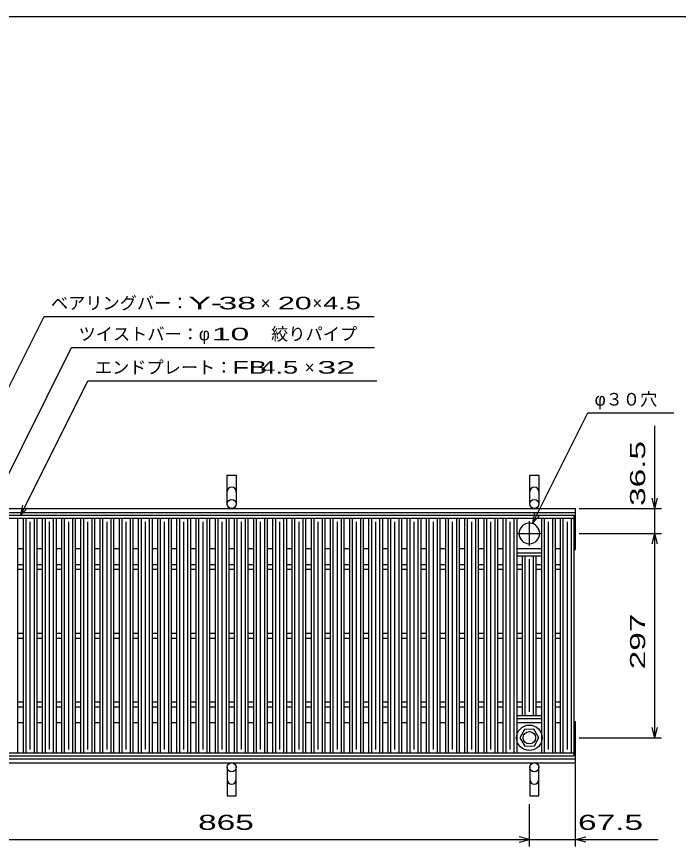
# Model space of a CAD drawing. Units: millimetres, scale not verified. Extents: x -1820 to 1731, y -1282 to 1054.
# Drawn here: x -1163 to -201, y -153 to 1054 of the extents above; entities that cross this region are included whole.
import ezdxf
from ezdxf.enums import TextEntityAlignment as Align

# ---------------------------------------------------------------- set-up
doc = ezdxf.new("R2010")
doc.units = ezdxf.units.MM
doc.header["$LTSCALE"] = 10
doc.linetypes.add('CHAIN', pattern=[18.5, 12, -1.5, 3.5, -1.5])
for name, color, linetype, lineweight in [('0_2', 150, 'Continuous', 25), ('16', 3, 'Continuous', 25), ('19', 6, 'Continuous', 25), ('22', 2, 'Continuous', 25)]:
    doc.layers.add(name, color=color, linetype=linetype, lineweight=lineweight)
doc.styles.add('ベクトル', font='')
doc.styles.get('ベクトル').set_extended_font_data('ベクトル')

msp = doc.modelspace()

# ---------------------------------------------------------------- linework, layer by layer
at = {"layer": '0_2'}
msp.add_line((-1729, 1053.5), (1731, 1053.5), dxfattribs=at)
at = {"layer": '16'}
for p, q in [((-1348, 328.5), (-352, 328.5)), ((-352, 324), (-352, 328.5)), ((-1348, 324), (-352, 324)), ((-1180.6, 324), (-1160.6, 324)), ((-1160.6, -17), (-1160.6, 324)), ((-1152.7, -17), (-1152.7, 324)), ((-1152.7, 324), (-1132.7, 324)), ((-1148.7, -17), (-1148.7, 324)), ((-1142.7, -12), (-1142.7, 319)), ((-1136.7, -17), (-1136.7, 324)), ((-1132.7, -17), (-1132.7, 324)), ((-1124.8, -17), (-1124.8, 324)), ((-1124.8, 324), (-1104.8, 324)), ((-1120.8, -17), (-1120.8, 324)), ((-1114.8, -12), (-1114.8, 319)), ((-1108.8, -17), (-1108.8, 324)), ((-1104.8, -17), (-1104.8, 324)), ((-1096.9, -17), (-1096.9, 324)), ((-1096.9, 324), (-1076.9, 324)), ((-1092.9, -17), (-1092.9, 324)), ((-1086.9, -12), (-1086.9, 319)), ((-1080.9, -17), (-1080.9, 324)), ((-1076.9, -17), (-1076.9, 324)), ((-1069, -17), (-1069, 324)), ((-1069, 324), (-1049, 324)), ((-1065, -17), (-1065, 324)), ((-1059, -12), (-1059, 319)), ((-1053, -17), (-1053, 324)), ((-1049, -17), (-1049, 324)), ((-1041.1, -17), (-1041.1, 324)), ((-1041.1, 324), (-1021.1, 324)), ((-1037.1, -17), (-1037.1, 324)), ((-1031.1, -12), (-1031.1, 319)), ((-1025.1, -17), (-1025.1, 324)), ((-1021.1, -17), (-1021.1, 324)), ((-1013.2, -17), (-1013.2, 324)), ((-1013.2, 324), (-993.2, 324)), ((-1009.2, -17), (-1009.2, 324)), ((-1003.2, -12), (-1003.2, 319)), ((-997.2, -17), (-997.2, 324)), ((-993.2, -17), (-993.2, 324)), ((-985.3, -17), (-985.3, 324)), ((-985.3, 324), (-965.3, 324)), ((-981.3, -17), (-981.3, 324)), ((-975.3, -12), (-975.3, 319)), ((-969.3, -17), (-969.3, 324)), ((-965.3, -17), (-965.3, 324)), ((-957.4, -17), (-957.4, 324)), ((-957.4, 324), (-937.4, 324)), ((-953.4, -17), (-953.4, 324)), ((-947.4, -12), (-947.4, 319)), ((-941.4, -17), (-941.4, 324)), ((-937.4, -17), (-937.4, 324)), ((-929.5, -17), (-929.5, 324)), ((-929.5, 324), (-909.5, 324)), ((-925.5, -17), (-925.5, 324)), ((-919.5, -12), (-919.5, 319)), ((-913.5, -17), (-913.5, 324)), ((-909.5, -17), (-909.5, 324)), ((-901.6, -17), (-901.6, 324)), ((-901.6, 324), (-881.6, 324)), ((-897.6, -17), (-897.6, 324)), ((-891.6, -12), (-891.6, 319)), ((-885.6, -17), (-885.6, 324)), ((-881.6, -17), (-881.6, 324)), ((-873.7, -17), (-873.7, 324)), ((-873.7, 324), (-853.7, 324)), ((-869.7, -17), (-869.7, 324)), ((-863.7, -12), (-863.7, 319)), ((-857.7, -17), (-857.7, 324)), ((-853.7, -17), (-853.7, 324)), ((-845.8, -17), (-845.8, 324)), ((-845.8, 324), (-825.8, 324)), ((-841.8, -17), (-841.8, 324)), ((-835.8, -12), (-835.8, 319)), ((-829.8, -17), (-829.8, 324)), ((-825.8, -17), (-825.8, 324)), ((-817.9, -17), (-817.9, 324)), ((-817.9, 324), (-797.9, 324)), ((-813.9, -17), (-813.9, 324)), ((-807.9, -12), (-807.9, 319)), ((-801.9, -17), (-801.9, 324)), ((-797.9, -17), (-797.9, 324)), ((-790, -17), (-790, 324)), ((-790, 324), (-770, 324)), ((-786, -17), (-786, 324)), ((-780, -12), (-780, 319)), ((-774, -17), (-774, 324)), ((-770, -17), (-770, 324)), ((-762.1, -17), (-762.1, 324)), ((-762.1, 324), (-742.1, 324)), ((-758.1, -17), (-758.1, 324)), ((-752.1, -12), (-752.1, 319)), ((-746.1, -17), (-746.1, 324)), ((-742.1, -17), (-742.1, 324)), ((-734.2, -17), (-734.2, 324)), ((-734.2, 324), (-714.2, 324)), ((-730.2, -17), (-730.2, 324)), ((-724.2, -12), (-724.2, 319)), ((-718.2, -17), (-718.2, 324)), ((-714.2, -17), (-714.2, 324)), ((-706.3, -17), (-706.3, 324)), ((-706.3, 324), (-686.3, 324)), ((-702.3, -17), (-702.3, 324)), ((-696.3, -12), (-696.3, 319)), ((-690.3, -17), (-690.3, 324)), ((-686.3, -17), (-686.3, 324)), ((-678.4, -17), (-678.4, 324)), ((-678.4, 324), (-658.4, 324)), ((-674.4, -17), (-674.4, 324)), ((-668.4, -12), (-668.4, 319)), ((-662.4, -17), (-662.4, 324)), ((-658.4, -17), (-658.4, 324)), ((-650.5, -17), (-650.5, 324)), ((-650.5, 324), (-630.5, 324)), ((-646.5, -17), (-646.5, 324)), ((-640.5, -12), (-640.5, 319)), ((-634.5, -17), (-634.5, 324)), ((-630.5, -17), (-630.5, 324)), ((-622.6, -17), (-622.6, 324)), ((-622.6, 324), (-602.6, 324)), ((-618.6, -17), (-618.6, 324)), ((-612.6, -12), (-612.6, 319)), ((-606.6, -17), (-606.6, 324)), ((-602.6, -17), (-602.6, 324)), ((-594.7, -17), (-594.7, 324)), ((-594.7, 324), (-574.7, 324)), ((-590.7, -17), (-590.7, 324)), ((-584.7, -12), (-584.7, 319)), ((-578.7, -17), (-578.7, 324)), ((-574.7, -17), (-574.7, 324)), ((-566.8, -17), (-566.8, 324)), ((-566.8, 324), (-546.8, 324)), ((-562.8, -17), (-562.8, 324)), ((-556.8, -12), (-556.8, 319)), ((-550.8, -17), (-550.8, 324)), ((-546.8, -17), (-546.8, 324)), ((-538.9, -17), (-538.9, 324)), ((-538.9, 324), (-518.9, 324)), ((-534.9, -17), (-534.9, 324)), ((-528.9, -12), (-528.9, 319)), ((-522.9, -17), (-522.9, 324)), ((-518.9, -17), (-518.9, 324)), ((-511, -17), (-511, 324)), ((-511, 324), (-491, 324)), ((-507, -17), (-507, 324)), ((-501, -12), (-501, 319)), ((-495, -17), (-495, 324)), ((-491, -17), (-491, 324)), ((-483.1, -17), (-483.1, 324)), ((-483.1, 324), (-463.1, 324)), ((-479.1, -17), (-479.1, 324)), ((-473.1, -12), (-473.1, 319)), ((-467.1, -17), (-467.1, 324)), ((-463.1, -17), (-463.1, 324)), ((-455.2, -17), (-455.2, 324)), ((-455.2, 324), (-435.2, 324)), ((-451.2, -17), (-451.2, 324)), ((-445.2, -12), (-445.2, 319)), ((-439.2, -17), (-439.2, 324)), ((-435.2, -17), (-435.2, 324)), ((-399.4, -17), (-399.4, 324)), ((-399.4, 324), (-379.4, 324)), ((-395.4, -17), (-395.4, 324)), ((-389.4, -12), (-389.4, 319)), ((-383.4, -17), (-383.4, 324)), ((-379.4, -17), (-379.4, 324)), ((-372, -17), (-372, 324)), ((-372, 324), (-352, 324)), ((-368, -17), (-368, 324)), ((-362, -12), (-362, 319)), ((-356, -17), (-356, 324)), ((-352, -17), (-352, 324)), ((-1160.6, 280), (-1152.7, 280)), ((-1132.7, 280), (-1124.8, 280)), ((-1104.8, 280), (-1096.9, 280)), ((-1076.9, 280), (-1069, 280)), ((-1049, 280), (-1041.1, 280)), ((-1021.1, 280), (-1013.2, 280)), ((-993.2, 280), (-985.3, 280)), ((-965.3, 280), (-957.4, 280)), ((-937.4, 280), (-929.5, 280)), ((-909.5, 280), (-901.6, 280)), ((-881.6, 280), (-873.7, 280)), ((-853.7, 280), (-845.8, 280)), ((-825.8, 280), (-817.9, 280)), ((-797.9, 280), (-790, 280)), ((-770, 280), (-762.1, 280)), ((-742.1, 280), (-734.2, 280)), ((-714.2, 280), (-706.3, 280)), ((-686.3, 280), (-678.4, 280)), ((-658.4, 280), (-650.5, 280)), ((-630.5, 280), (-622.6, 280)), ((-602.6, 280), (-594.7, 280)), ((-574.7, 280), (-566.8, 280)), ((-546.8, 280), (-538.9, 280)), ((-518.9, 280), (-511, 280)), ((-491, 280), (-483.1, 280)), ((-463.1, 280), (-455.2, 280)), ((-435.2, 280), (-399.4, 280)), ((-379.4, 280), (-371.5, 280)), ((-435.2, 274), (-399.4, 274)), ((-435.2, 269.5), (-435.2, 274)), ((-435.2, 269.5), (-399.4, 269.5)), ((-427.3, 37.5), (-427.3, 269.5)), ((-427.3, 269.5), (-407.3, 269.5)), ((-423.3, 37.5), (-423.3, 269.5)), ((-411.3, 37.5), (-411.3, 269.5)), ((-407.3, 37.5), (-407.3, 269.5)), ((-399.4, 269.5), (-399.4, 274)), ((-1160.6, 257), (-1152.7, 257)), ((-1132.7, 257), (-1124.8, 257)), ((-1104.8, 257), (-1096.9, 257)), ((-1076.9, 257), (-1069, 257)), ((-1049, 257), (-1041.1, 257)), ((-1021.1, 257), (-1013.2, 257)), ((-993.2, 257), (-985.3, 257)), ((-965.3, 257), (-957.4, 257)), ((-937.4, 257), (-929.5, 257)), ((-909.5, 257), (-901.6, 257)), ((-881.6, 257), (-873.7, 257)), ((-853.7, 257), (-845.8, 257)), ((-825.8, 257), (-817.9, 257)), ((-797.9, 257), (-790, 257)), ((-770, 257), (-762.1, 257)), ((-742.1, 257), (-734.2, 257)), ((-714.2, 257), (-706.3, 257)), ((-686.3, 257), (-678.4, 257)), ((-658.4, 257), (-650.5, 257)), ((-630.5, 257), (-622.6, 257)), ((-602.6, 257), (-594.7, 257)), ((-574.7, 257), (-566.8, 257)), ((-546.8, 257), (-538.9, 257)), ((-518.9, 257), (-511, 257)), ((-491, 257), (-483.1, 257)), ((-463.1, 257), (-455.2, 257)), ((-435.2, 257), (-427.3, 257)), ((-417.3, 42.5), (-417.3, 264.5)), ((-407.3, 257), (-399.4, 257)), ((-379.4, 257), (-371.5, 257)), ((-1160.6, 250), (-1152.7, 250)), ((-1132.7, 250), (-1124.8, 250)), ((-1104.8, 250), (-1096.9, 250)), ((-1076.9, 250), (-1069, 250)), ((-1049, 250), (-1041.1, 250)), ((-1021.1, 250), (-1013.2, 250)), ((-993.2, 250), (-985.3, 250)), ((-965.3, 250), (-957.4, 250)), ((-937.4, 250), (-929.5, 250)), ((-909.5, 250), (-901.6, 250)), ((-881.6, 250), (-873.7, 250)), ((-853.7, 250), (-845.8, 250)), ((-825.8, 250), (-817.9, 250)), ((-797.9, 250), (-790, 250)), ((-770, 250), (-762.1, 250)), ((-742.1, 250), (-734.2, 250)), ((-714.2, 250), (-706.3, 250)), ((-686.3, 250), (-678.4, 250)), ((-658.4, 250), (-650.5, 250)), ((-630.5, 250), (-622.6, 250)), ((-602.6, 250), (-594.7, 250)), ((-574.7, 250), (-566.8, 250)), ((-546.8, 250), (-538.9, 250)), ((-518.9, 250), (-511, 250)), ((-491, 250), (-483.1, 250)), ((-463.1, 250), (-455.2, 250)), ((-435.2, 250), (-427.3, 250)), ((-407.3, 250), (-399.4, 250)), ((-379.4, 250), (-371.5, 250)), ((-1160.6, 157), (-1152.7, 157)), ((-1132.7, 157), (-1124.8, 157)), ((-1104.8, 157), (-1096.9, 157)), ((-1076.9, 157), (-1069, 157)), ((-1049, 157), (-1041.1, 157)), ((-1021.1, 157), (-1013.2, 157)), ((-993.2, 157), (-985.3, 157)), ((-965.3, 157), (-957.4, 157)), ((-937.4, 157), (-929.5, 157)), ((-909.5, 157), (-901.6, 157)), ((-881.6, 157), (-873.7, 157)), ((-853.7, 157), (-845.8, 157)), ((-825.8, 157), (-817.9, 157)), ((-797.9, 157), (-790, 157)), ((-770, 157), (-762.1, 157)), ((-742.1, 157), (-734.2, 157)), ((-714.2, 157), (-706.3, 157)), ((-686.3, 157), (-678.4, 157)), ((-658.4, 157), (-650.5, 157)), ((-630.5, 157), (-622.6, 157)), ((-602.6, 157), (-594.7, 157)), ((-574.7, 157), (-566.8, 157)), ((-546.8, 157), (-538.9, 157)), ((-518.9, 157), (-511, 157)), ((-491, 157), (-483.1, 157)), ((-463.1, 157), (-455.2, 157)), ((-435.2, 157), (-427.3, 157)), ((-407.3, 157), (-399.4, 157)), ((-379.4, 157), (-371.5, 157)), ((-1160.6, 150), (-1152.7, 150)), ((-1132.7, 150), (-1124.8, 150)), ((-1104.8, 150), (-1096.9, 150)), ((-1076.9, 150), (-1069, 150)), ((-1049, 150), (-1041.1, 150)), ((-1021.1, 150), (-1013.2, 150)), ((-993.2, 150), (-985.3, 150)), ((-965.3, 150), (-957.4, 150)), ((-937.4, 150), (-929.5, 150)), ((-909.5, 150), (-901.6, 150)), ((-881.6, 150), (-873.7, 150)), ((-853.7, 150), (-845.8, 150)), ((-825.8, 150), (-817.9, 150)), ((-797.9, 150), (-790, 150)), ((-770, 150), (-762.1, 150)), ((-742.1, 150), (-734.2, 150)), ((-714.2, 150), (-706.3, 150)), ((-686.3, 150), (-678.4, 150)), ((-658.4, 150), (-650.5, 150)), ((-630.5, 150), (-622.6, 150)), ((-602.6, 150), (-594.7, 150)), ((-574.7, 150), (-566.8, 150)), ((-546.8, 150), (-538.9, 150)), ((-518.9, 150), (-511, 150)), ((-491, 150), (-483.1, 150)), ((-463.1, 150), (-455.2, 150)), ((-435.2, 150), (-427.3, 150)), ((-407.3, 150), (-399.4, 150)), ((-379.4, 150), (-371.5, 150)), ((-1160.6, 57), (-1152.7, 57)), ((-1160.6, 50), (-1152.7, 50)), ((-1132.7, 57), (-1124.8, 57)), ((-1132.7, 50), (-1124.8, 50)), ((-1104.8, 57), (-1096.9, 57)), ((-1104.8, 50), (-1096.9, 50)), ((-1076.9, 57), (-1069, 57)), ((-1076.9, 50), (-1069, 50)), ((-1049, 57), (-1041.1, 57)), ((-1049, 50), (-1041.1, 50)), ((-1021.1, 57), (-1013.2, 57)), ((-1021.1, 50), (-1013.2, 50)), ((-993.2, 57), (-985.3, 57)), ((-993.2, 50), (-985.3, 50)), ((-965.3, 57), (-957.4, 57)), ((-965.3, 50), (-957.4, 50)), ((-937.4, 57), (-929.5, 57)), ((-937.4, 50), (-929.5, 50)), ((-909.5, 57), (-901.6, 57)), ((-909.5, 50), (-901.6, 50)), ((-881.6, 57), (-873.7, 57)), ((-881.6, 50), (-873.7, 50)), ((-853.7, 57), (-845.8, 57)), ((-853.7, 50), (-845.8, 50)), ((-825.8, 57), (-817.9, 57)), ((-825.8, 50), (-817.9, 50)), ((-797.9, 57), (-790, 57)), ((-797.9, 50), (-790, 50)), ((-770, 57), (-762.1, 57)), ((-770, 50), (-762.1, 50)), ((-742.1, 57), (-734.2, 57)), ((-742.1, 50), (-734.2, 50)), ((-714.2, 57), (-706.3, 57)), ((-714.2, 50), (-706.3, 50)), ((-686.3, 57), (-678.4, 57)), ((-686.3, 50), (-678.4, 50)), ((-658.4, 57), (-650.5, 57)), ((-658.4, 50), (-650.5, 50)), ((-630.5, 57), (-622.6, 57)), ((-630.5, 50), (-622.6, 50)), ((-602.6, 57), (-594.7, 57)), ((-602.6, 50), (-594.7, 50)), ((-574.7, 57), (-566.8, 57)), ((-574.7, 50), (-566.8, 50)), ((-546.8, 57), (-538.9, 57)), ((-546.8, 50), (-538.9, 50)), ((-518.9, 57), (-511, 57)), ((-518.9, 50), (-511, 50)), ((-491, 57), (-483.1, 57)), ((-491, 50), (-483.1, 50)), ((-463.1, 57), (-455.2, 57)), ((-463.1, 50), (-455.2, 50)), ((-435.2, 57), (-427.3, 57)), ((-435.2, 50), (-427.3, 50)), ((-407.3, 57), (-399.4, 57)), ((-407.3, 50), (-399.4, 50)), ((-379.4, 57), (-371.5, 57)), ((-379.4, 50), (-371.5, 50)), ((-435.2, 37.5), (-399.4, 37.5)), ((-435.2, 33), (-435.2, 37.5)), ((-427.3, 37.5), (-407.3, 37.5)), ((-399.4, 33), (-399.4, 37.5)), ((-1160.6, 27), (-1152.7, 27)), ((-1132.7, 27), (-1124.8, 27)), ((-1104.8, 27), (-1096.9, 27)), ((-1076.9, 27), (-1069, 27)), ((-1049, 27), (-1041.1, 27)), ((-1021.1, 27), (-1013.2, 27)), ((-993.2, 27), (-985.3, 27)), ((-965.3, 27), (-957.4, 27)), ((-937.4, 27), (-929.5, 27)), ((-909.5, 27), (-901.6, 27)), ((-881.6, 27), (-873.7, 27)), ((-853.7, 27), (-845.8, 27)), ((-825.8, 27), (-817.9, 27)), ((-797.9, 27), (-790, 27)), ((-770, 27), (-762.1, 27)), ((-742.1, 27), (-734.2, 27)), ((-714.2, 27), (-706.3, 27)), ((-686.3, 27), (-678.4, 27)), ((-658.4, 27), (-650.5, 27)), ((-630.5, 27), (-622.6, 27)), ((-602.6, 27), (-594.7, 27)), ((-574.7, 27), (-566.8, 27)), ((-546.8, 27), (-538.9, 27)), ((-518.9, 27), (-511, 27)), ((-491, 27), (-483.1, 27)), ((-463.1, 27), (-455.2, 27)), ((-435.2, 33), (-399.4, 33)), ((-435.2, 27), (-399.4, 27)), ((-379.4, 27), (-371.5, 27)), ((-424.59, 16.95), (-431.3, 4.66)), ((-410.6, 17.29), (-424.59, 16.95)), ((-403.3, 5), (-410.6, 17.29)), ((-431.3, 4.66), (-424, -7.29)), ((-410.01, -6.95), (-403.3, 5.34)), ((-424, -7.29), (-410.01, -6.95)), ((-1348, -17), (-352, -17)), ((-1348, -21.5), (-352, -21.5)), ((-1180.6, -17), (-1160.6, -17)), ((-1152.7, -17), (-1132.7, -17)), ((-1124.8, -17), (-1104.8, -17)), ((-1096.9, -17), (-1076.9, -17)), ((-1069, -17), (-1049, -17)), ((-1041.1, -17), (-1021.1, -17)), ((-1013.2, -17), (-993.2, -17)), ((-985.3, -17), (-965.3, -17)), ((-957.4, -17), (-937.4, -17)), ((-929.5, -17), (-909.5, -17)), ((-901.6, -17), (-881.6, -17)), ((-873.7, -17), (-853.7, -17)), ((-845.8, -17), (-825.8, -17)), ((-817.9, -17), (-797.9, -17)), ((-790, -17), (-770, -17)), ((-762.1, -17), (-742.1, -17)), ((-734.2, -17), (-714.2, -17)), ((-706.3, -17), (-686.3, -17)), ((-678.4, -17), (-658.4, -17)), ((-650.5, -17), (-630.5, -17)), ((-622.6, -17), (-602.6, -17)), ((-594.7, -17), (-574.7, -17)), ((-566.8, -17), (-546.8, -17)), ((-538.9, -17), (-518.9, -17)), ((-511, -17), (-491, -17)), ((-483.1, -17), (-463.1, -17)), ((-455.2, -17), (-435.2, -17)), ((-399.4, -17), (-379.4, -17)), ((-372, -17), (-352, -17)), ((-352, -21.5), (-352, -17))]:
    msp.add_line(p, q, dxfattribs=at)
at = {"layer": '16', "linetype": 'CHAIN'}
for p, q in [((-417.3, 284), (-417.3, 320)), ((-435.3, 302), (-399.3, 302))]:
    msp.add_line(p, q, dxfattribs=at)
at = {"layer": '16'}
for radius in [18.5, 9]:
    msp.add_circle((-417.3, 5), radius, dxfattribs=at)
for start, end in [(90, 270), (270, 90)]:
    msp.add_arc((-417.3, 302), 15, start, end, dxfattribs=at)
at = {"layer": '19'}
for p, q in [((-856.5, 345), (-856.5, 386.62)), ((-856.5, 386.62), (-843.5, 386.62)), ((-843.5, 386.62), (-843.5, 345)), ((-416.5, 345), (-416.5, 386.62)), ((-416.5, 386.62), (-403.5, 386.62)), ((-403.5, 386.62), (-403.5, 345)), ((-1350, 338.5), (-350, 338.5)), ((-350, 278.5), (-350, 338.5)), ((-1350, 332.5), (-350, 332.5)), ((-352, 278.5), (-350, 278.5)), ((-352, 28.5), (-350, 28.5)), ((-350, -31.5), (-350, 28.5)), ((-1350, -25.5), (-350, -25.5)), ((-1350, -31.5), (-350, -31.5)), ((-856.5, -38), (-856.5, -79.62)), ((-843.5, -79.62), (-843.5, -38)), ((-416.5, -38), (-416.5, -79.62)), ((-403.5, -79.62), (-403.5, -38)), ((-856.5, -79.62), (-843.5, -79.62)), ((-416.5, -79.62), (-403.5, -79.62))]:
    msp.add_line(p, q, dxfattribs=at)
for centre in [(-850, 345), (-410, 345), (-850, -38), (-410, -38)]:
    msp.add_circle(centre, 6.5, dxfattribs=at)
for centre, start, end in [((-850, 362.84), 0, 180), ((-410, 362.84), 0, 180), ((-850, -55.84), 180, 0), ((-410, -55.84), 180, 0)]:
    msp.add_arc(centre, 6.5, start, end, dxfattribs=at)
at = {"layer": '22', "color": 4}
for p, q in [((-1328, 207), (-1122.75, 617.5)), ((-1122.75, 617.5), (-642.75, 617.5)), ((-1240.35, 257), (-1082.6, 572.5)), ((-1082.6, 572.5), (-642.6, 572.5)), ((-1156.65, 328.5), (-1058.9, 524)), ((-1058.9, 524), (-638.9, 524)), ((-412.3, 317.6), (-332.3, 477.6)), ((-332.3, 477.6), (-207.3, 477.6)), ((-235, 338.5), (-235, 458.5)), ((-235, 338.5), (-239, 353.5)), ((-235, 338.5), (-231, 353.5)), ((-1156.65, 328.5), (-1153.65, 343.1)), ((-1156.65, 328.5), (-1146.65, 339.5)), ((-345, 338.5), (-225, 338.5)), ((-235, 302), (-235, 338.5)), ((-412.3, 317.6), (-409.3, 332.2)), ((-412.3, 317.6), (-402.3, 328.6)), ((-345, 302), (-225, 302)), ((-239, 287), (-235, 302)), ((-231, 287), (-235, 302)), ((-235, 5), (-235, 302)), ((-235, 5), (-239, 20)), ((-235, 5), (-231, 20)), ((-345, 5), (-225, 5)), ((-350, -153), (-350, -33)), ((-417.3, -153), (-417.3, -91.5)), ((-1282.2, -143), (-417.3, -143)), ((-417.3, -143), (-432.3, -139)), ((-432.3, -147), (-417.3, -143)), ((-417.3, -143), (-350, -143)), ((-350, -143), (-335, -139)), ((-335, -147), (-350, -143)), ((-350, -143), (-230, -143))]:
    msp.add_line(p, q, dxfattribs=at)

# ---------------------------------------------------------------- texts
at = {"layer": '22', "style": 'ベクトル'}
for s, p in [('ベアリングバー：', (-1112.75, 637)), ('×', (-807.75, 637)), ('×', (-732.75, 637)), ('ツイストバー：', (-1072.6, 592)), ('絞りパイプ', (-792.6, 592)), ('φ', (-897.6, 592)), ('エンドプレート：', (-1048.9, 543.5)), ('×', (-743.9, 543.5)), ('φ３０穴', (-322.3, 497.1))]:
    msp.add_text(s, height=18.33, dxfattribs=at).set_placement(p, align=Align.MIDDLE_LEFT)
for s, height, width, p in [('Y-', 18.33, 2, (-912.75, 637)), (' 38 ', 18.33, 2, (-882.75, 637)), ('20', 18.33, 1.8, (-782.75, 637)), (' 4.5 ', 18.33, 1.6, (-727.75, 637)), (' 10 ', 18.33, 2, (-892.6, 592)), ('FB', 18.33, 1.6, (-848.9, 543.5)), (' 4.5 ', 18.33, 1.6, (-818.9, 543.5)), (' 32 ', 18.33, 2, (-738.9, 543.5)), (' 865 ', 21.99, 1.65, (-912.25, -118)), (' 67.5 ', 21.99, 1.65, (-360, -118))]:
    msp.add_text(s, height=height, dxfattribs=dict(at, width=width)).set_placement(p, align=Align.MIDDLE_LEFT)
at = {"layer": '22', "style": 'ベクトル', "width": 1.65}
for s, p in [(' 36.5 ', (-260, 328.5)), (' 297 ', (-260, 91))]:
    msp.add_text(s, height=21.99, rotation=90, dxfattribs=at).set_placement(p, align=Align.MIDDLE_LEFT)

doc.saveas('drawing.dxf')
